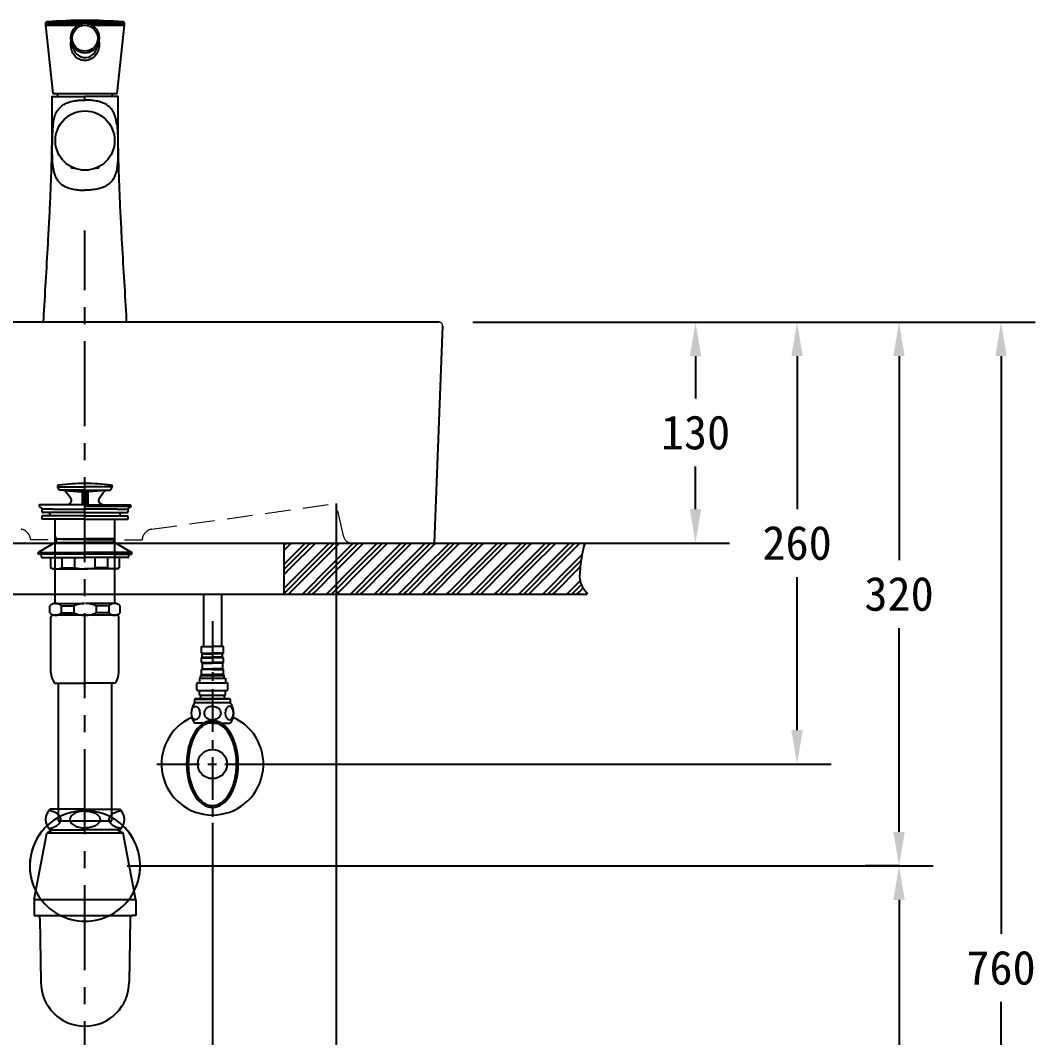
# Model space of a CAD drawing. Extents: x 0 to 3100, y 0 to 2288.
# Drawn here: x 1162 to 1762, y 388 to 987 of the extents above; entities that cross this region are included whole.
import ezdxf

# ---------------------------------------------------------------- set-up
doc = ezdxf.new("R2010")
doc.units = 0
doc.header["$LTSCALE"] = 20
doc.header["$MEASUREMENT"] = 0
doc.linetypes.add('CENTER', pattern=[2, 1.25, -0.25, 0.25, -0.25])
doc.linetypes.add('HIDDEN', pattern=[0.375, 0.25, -0.125])
doc.layers.get('0').update_dxf_attribs({"linetype": 'CONTINUOUS'})
doc.layers.get('DEFPOINTS').update_dxf_attribs({"linetype": 'CONTINUOUS'})
for name, color, linetype in [('1', 1, 'CONTINUOUS'), ('3', 3, 'CONTINUOUS'), ('4', 4, 'CONTINUOUS'), ('5', 5, 'CONTINUOUS'), ('6', 6, 'CONTINUOUS'), ('CENTER', 2, 'CENTER')]:
    doc.layers.add(name, color=color, linetype=linetype)
doc.dimstyles.get("Standard").update_dxf_attribs({"dimtxt": 2.5, "dimasz": 2, "dimexe": 2, "dimexo": 1, "dimgap": 1.5, "dimtad": 1, "dimdec": 0, "dimlfac": 10, "dimrnd": 0.5, "dimzin": 0, "dimdsep": 46, "dimtxsty": 'Standard', "dimcen": 0, "dimclrt": 2, "dimadec": 0, "dimazin": 0, "dimtfac": 1, "dimtdec": 0, "dimtmove": 0, "dimatfit": 3, "dimfxl": 0, "dimtolj": 1, "dimtzin": 0, "dimarcsym": 0})
doc.dimstyles.new('Standard$0', dxfattribs={"dimtxt": 0.18, "dimasz": 0.18, "dimexe": 0.18, "dimexo": 0.0625, "dimgap": 0.09, "dimtad": 0, "dimtih": 1, "dimtoh": 1, "dimdec": 4, "dimzin": 0, "dimdsep": 46, "dimtxsty": 'Standard', "dimcen": 0.09, "dimadec": 0, "dimazin": 0, "dimtfac": 1, "dimtdec": 4, "dimtofl": 0, "dimtmove": 0, "dimatfit": 3, "dimfxl": 0, "dimtolj": 1, "dimtzin": 0, "dimarcsym": 0})

# ---------------------------------------------------------------- blocks, each defined once
blk = doc.blocks.new('*D18')
at = {"layer": '3', "color": 3, "lineweight": -2}
for p, q in [((1699.03, 809.14), (1759.03, 809.14)), ((1739.03, 789.14), (1739.03, 449.14)), ((1739.03, 69.14), (1739.03, 409.14)), ((1699.03, 49.14), (1759.03, 49.14))]:
    blk.add_line(p, q, dxfattribs=at)
at = {"layer": '3', "color": 3}
for points in [[(1735.69, 789.14), (1742.36, 789.14), (1739.03, 809.14)], [(1735.69, 69.14), (1742.36, 69.14), (1739.03, 49.14)]]:
    blk.add_solid(points, dxfattribs=at)
at = {"layer": 'DEFPOINTS', "color": 0}
for p in [(1699.03, 809.14), (1699.03, 49.14), (1739.03, 49.14)]:
    blk.add_point(p, dxfattribs=at)
at = {"layer": '3', "color": 2, "insert": (1739.03, 429.14), "char_height": 20, "attachment_point": 5}
blk.add_mtext('\\A1;760', dxfattribs=at)
blk = doc.blocks.new('*D19')
at = {"layer": '3', "color": 3, "lineweight": -2}
for p, q in [((1224.77, 489.12), (1699.03, 489.12)), ((1679.03, 469.12), (1679.03, 289.13)), ((1679.03, 69.14), (1679.03, 249.13)), ((1500, 49.14), (1699.03, 49.14))]:
    blk.add_line(p, q, dxfattribs=at)
at = {"layer": '3', "color": 3}
for points in [[(1675.69, 469.12), (1682.36, 469.12), (1679.03, 489.12)], [(1675.69, 69.14), (1682.36, 69.14), (1679.03, 49.14)]]:
    blk.add_solid(points, dxfattribs=at)
at = {"layer": 'DEFPOINTS', "color": 0}
for p in [(1224.77, 489.12), (1500, 49.14), (1679.03, 49.14)]:
    blk.add_point(p, dxfattribs=at)
at = {"layer": '3', "color": 2, "insert": (1679.03, 269.13), "char_height": 20, "attachment_point": 5}
blk.add_mtext('\\A1;440', dxfattribs=at)
blk = doc.blocks.new('*D21')
at = {"layer": '3', "color": 3, "lineweight": -2}
for p, q in [((1579.26, 809.14), (1639.03, 809.14)), ((1619.03, 789.14), (1619.03, 699.13)), ((1619.03, 569.12), (1619.03, 659.13)), ((1307.63, 549.12), (1639.03, 549.12))]:
    blk.add_line(p, q, dxfattribs=at)
at = {"layer": '3', "color": 3}
for points in [[(1615.69, 789.14), (1622.36, 789.14), (1619.03, 809.14)], [(1615.69, 569.12), (1622.36, 569.12), (1619.03, 549.12)]]:
    blk.add_solid(points, dxfattribs=at)
at = {"layer": 'DEFPOINTS', "color": 0}
for p in [(1579.26, 809.14), (1619.03, 809.14), (1307.63, 549.12)]:
    blk.add_point(p, dxfattribs=at)
at = {"layer": '3', "color": 2, "insert": (1619.03, 679.13), "char_height": 20, "attachment_point": 5}
blk.add_mtext('\\A1;260', dxfattribs=at)
blk = doc.blocks.new('*D22')
at = {"layer": '3', "color": 3, "lineweight": -2}
for p, q in [((1428.19, 809.12), (1579.26, 809.12)), ((1559.26, 789.12), (1559.26, 764.12)), ((1559.26, 699.11), (1559.26, 724.12)), ((1494.1, 679.11), (1579.26, 679.11))]:
    blk.add_line(p, q, dxfattribs=at)
at = {"layer": '3', "color": 3}
for points in [[(1555.93, 789.12), (1562.59, 789.12), (1559.26, 809.12)], [(1555.93, 699.11), (1562.59, 699.11), (1559.26, 679.11)]]:
    blk.add_solid(points, dxfattribs=at)
at = {"layer": 'DEFPOINTS', "color": 0}
for p in [(1428.19, 809.12), (1494.1, 679.11), (1559.26, 679.11)]:
    blk.add_point(p, dxfattribs=at)
at = {"layer": '3', "color": 2, "insert": (1559.26, 744.12), "char_height": 20, "attachment_point": 5}
blk.add_mtext('\\A1;130', dxfattribs=at)
blk = doc.blocks.new('*D23')
at = {"color": 3, "lineweight": -2}
for p, q in [((1125, 514.46), (1125, 291.54)), ((1275, 514.46), (1275, 291.54)), ((1145, 311.54), (1255, 311.54))]:
    blk.add_line(p, q, dxfattribs=at)
at = {"color": 3}
for points in [[(1145, 314.87), (1145, 308.2), (1125, 311.54)], [(1255, 314.87), (1255, 308.2), (1275, 311.54)]]:
    blk.add_solid(points, dxfattribs=at)
at = {"layer": 'DEFPOINTS', "color": 0}
for p in [(1125, 514.46), (1275, 514.46), (1275, 311.54)]:
    blk.add_point(p, dxfattribs=at)
at = {"color": 2, "insert": (1200, 331.54), "char_height": 20, "attachment_point": 5}
blk.add_mtext('\\A1;150', dxfattribs=at)
blk = doc.blocks.new('*D45')
at = {"layer": '3', "color": 3, "lineweight": -2}
for p, q in [((1639.03, 809.14), (1699.03, 809.14)), ((1679.03, 789.14), (1679.03, 669.13)), ((1679.03, 509.12), (1679.03, 629.13)), ((1679.03, 489.12), (1659.03, 489.12))]:
    blk.add_line(p, q, dxfattribs=at)
at = {"layer": '3', "color": 3}
for points in [[(1675.69, 789.14), (1682.36, 789.14), (1679.03, 809.14)], [(1675.69, 509.12), (1682.36, 509.12), (1679.03, 489.12)]]:
    blk.add_solid(points, dxfattribs=at)
at = {"layer": 'DEFPOINTS', "color": 0}
for p in [(1639.03, 809.14), (1679.03, 809.14), (1679.03, 489.12)]:
    blk.add_point(p, dxfattribs=at)
at = {"layer": '3', "color": 2, "insert": (1679.03, 649.13), "char_height": 20, "attachment_point": 5}
blk.add_mtext('\\A1;320', dxfattribs=at)
blk = doc.blocks.new('*D55')
at = {"layer": '3', "color": 3, "lineweight": -2}
for p, q in [((1052.74, 702.4), (1052.74, 223.55)), ((1347.88, 702.4), (1347.88, 223.55)), ((1077.74, 243.55), (1322.88, 243.55))]:
    blk.add_line(p, q, dxfattribs=at)
at = {"layer": '3', "color": 3}
for points in [[(1077.74, 247.72), (1077.74, 239.38), (1052.74, 243.55)], [(1322.88, 247.72), (1322.88, 239.38), (1347.88, 243.55)]]:
    blk.add_solid(points, dxfattribs=at)
at = {"layer": 'DEFPOINTS', "color": 0}
for p in [(1052.74, 702.4), (1347.88, 702.4), (1347.88, 243.55)]:
    blk.add_point(p, dxfattribs=at)
at = {"layer": '3', "color": 2, "insert": (1200.31, 263.55), "char_height": 20, "attachment_point": 5}
blk.add_mtext('\\A1;295', dxfattribs=at)
blk = doc.blocks.new('4036')
at = {"color": 4, "linetype": 'HIDDEN'}
blk.add_line((4539.21, 661.25, -0.76), (4535.81, 659.25, -0.76), dxfattribs=at)
at = {"color": 4, "linetype": 'ByBlock'}
for p, q in [((4577.41, 661.25, -0.76), (4580.81, 659.25, -0.76)), ((4528.4, 620.25, -0.76), (4535.81, 659.25, -0.76)), ((4580.81, 659.25, -0.76), (4535.81, 659.25, -0.76)), ((4588.31, 619.75, -0.76), (4580.81, 659.25, -0.76)), ((4528.31, 620.25, -0.76), (4528.31, 610.75, -0.76)), ((4528.31, 620.25, -0.76), (4588.21, 620.25, -0.76)), ((4588.31, 619.75, -0.76), (4588.31, 610.75, -0.76)), ((4528.31, 610.75, -0.76), (4530.68, 610.75, -0.76)), ((4530.68, 610.75, -0.76), (4586.31, 610.75, -0.76)), ((4531.81, 608.95, -0.76), (4532.31, 571.65, -0.76)), ((4584.81, 608.81, -0.76), (4584.31, 571.65, -0.76)), ((4588.31, 610.75, -0.76), (4586.31, 610.75, -0.76))]:
    blk.add_line(p, q, dxfattribs=at)
for centre, radius, start, end in [((4529.81, 608.95, -0.76), 2, 0, 64.15807), ((4586.81, 608.81, -0.76), 2, 104.47751, 180), ((4558.31, 571.65, -0.76), 26, 180, 0)]:
    blk.add_arc(centre, radius, start, end, dxfattribs=at)
at = {"layer": '4'}
for p, q in [((4542.06, 673.25, -0.76), (4537.77, 673.25, -0.76)), ((4558.31, 673.25, -0.76), (4542.06, 673.25, -0.76)), ((4558.31, 673.25, -0.76), (4574.56, 673.25, -0.76)), ((4574.56, 673.25, -0.76), (4578.85, 673.25, -0.76)), ((4538.16, 661.25, -0.76), (4537.77, 661.25, -0.76)), ((4538.16, 661.25, -0.76), (4558.31, 661.25, -0.76)), ((4578.46, 661.25, -0.76), (4558.31, 661.25, -0.76)), ((4578.46, 661.25, -0.76), (4578.85, 661.25, -0.76))]:
    blk.add_line(p, q, dxfattribs=at)
at = {"layer": '4', "elevation": -0.76}
for points in [[(4544.11, 667.25, 0.155217), (4543.52, 669.1, 0.106747), (4541.46, 670.99, 0.073043), (4538.69, 672.11, 0.028511), (4536.96, 672.43, 0.059523)], [(4558.31, 672.25, 0.057537), (4554.75, 671.84, 0.071219), (4552.05, 670.78, 0.106373), (4550.03, 668.99, 0.159483)], [(4558.31, 672.25, -0.057537), (4561.86, 671.84, -0.071219), (4564.56, 670.78, -0.106373), (4566.59, 668.99, -0.159483)], [(4572.5, 667.25, -0.155217), (4573.09, 669.1, -0.106747), (4575.15, 670.99, -0.073043), (4577.92, 672.11, -0.028511), (4579.65, 672.43, -0.059523)], [(4536.96, 662.07, 0.028511), (4538.69, 662.38, 0.073043), (4541.46, 663.5, 0.106747), (4543.52, 665.39, 0.155217), (4544.11, 667.25, 0.155217)], [(4550.03, 668.99, 0.32729), (4550.03, 665.51, 0.106373), (4552.05, 663.71, 0.071219), (4554.75, 662.66, 0.057537), (4558.31, 662.25, 0.057537)], [(4566.59, 668.99, -0.32729), (4566.59, 665.51, -0.106373), (4564.56, 663.71, -0.071219), (4561.86, 662.66, -0.057537), (4558.31, 662.25, -0.057537)], [(4579.65, 662.07, -0.028511), (4577.92, 662.38, -0.073043), (4575.15, 663.5, -0.106747), (4573.09, 665.39, -0.155217), (4572.5, 667.25, -0.155217)]]:
    blk.add_lwpolyline(points, format="xyb", dxfattribs=at)
at = {"layer": '4'}
for centre, start, end in [((4543.06, 667.25, -0.76), 131.40962, 228.59038), ((4573.56, 667.25, -0.76), 311.40962, 48.59038)]:
    blk.add_arc(centre, 8, start, end, dxfattribs=at)
at = {"layer": '4', "linetype": 'ByBlock'}
for start, end in [(50.55292, 129.44708), (129.44708, 240.76049), (131.52642, 206.97164), (299.23951, 50.55292), (333.02836, 48.47358), (240.76049, 299.23951)]:
    blk.add_arc((4558.31, 639.94, -0.76), 32.5, start, end, dxfattribs=at)

msp = doc.modelspace()

# ---------------------------------------------------------------- linework, layer by layer
at = {"ltscale": 0.5}
msp.add_line((1181.03758, 943.72133), (1218.96243, 943.72133), dxfattribs=at)
for p, q in [((1408.43182, 809.11863), (992.58863, 809.11863)), ((1410.43035, 807.04176), (1405.51023, 679.11863)), ((1233.7083, 681.31886), (1233.7083, 681.11863))]:
    msp.add_line(p, q)
at = {"color": 7, "linetype": 'HIDDEN', "lineweight": 0, "ltscale": 3}
for p, q in [((1239.13067, 687.26473), (1347.87594, 702.40219)), ((1352.07267, 683.42276), (1347.87594, 702.40219)), ((1166.51039, 684.80197), (1165.56538, 685.77523)), ((1235.1211, 684.80197), (1236.06612, 685.77523)), ((1200.81575, 681.11863), (1167.9232, 681.11863)), ((1200.81575, 681.11863), (1233.7083, 681.11863))]:
    msp.add_line(p, q, dxfattribs=at)
at = {"color": 7, "linetype": 'HIDDEN', "lineweight": 0}
msp.add_arc((1408.43182, 807.11863), 2, 357.79740184, 90, dxfattribs=at)
at = {"color": 7, "linetype": 'HIDDEN', "lineweight": 0, "ltscale": 3}
for centre, start, end in [((1161.97818, 682.29212), 44.15656234, 84), ((1162.9232, 681.31886), 0, 44.15656234), ((1238.7083, 681.31886), 135.84343766, 180), ((1239.65331, 682.29212), 96, 135.84343766), ((1357.02401, 684.11863), 188, 270)]:
    msp.add_arc(centre, 5, start, end, dxfattribs=at)
at = {"layer": '1', "color": 7, "linetype": 'Continuous'}
for p, q in [((1176.73135, 984.70456), (1176.81092, 983.93529)), ((1176.73135, 984.70456), (1198.5914, 984.70456)), ((1176.81092, 983.93529), (1181.03758, 943.72133)), ((1176.81092, 983.93529), (1196.01537, 983.93529)), ((1177.6476, 985.8035), (1222.35242, 985.8035)), ((1201.83703, 984.70456), (1223.26866, 984.70456)), ((1203.92632, 983.93529), (1223.18909, 983.93529)), ((1218.96243, 943.72133), (1223.18909, 983.93529)), ((1223.18909, 983.93529), (1223.26866, 984.70456)), ((1191.96634, 973.37258), (1193.34913, 969.51847)), ((1206.65149, 969.52015), (1208.03366, 973.37253)), ((1218.96239, 943.72133), (1218.96243, 943.72133)), ((1191.83232, 900.58867), (1191.83232, 900.47832)), ((1191.83232, 900.11854), (1191.83232, 900.47832)), ((1191.83232, 900.47832), (1192.05349, 900.47345)), ((1192.71797, 900.13804), (1191.83232, 900.11854)), ((1192.71797, 900.13804), (1192.71797, 900.1509)), ((1193.18082, 899.72178), (1193.63636, 899.76031)), ((1206.36365, 899.76031), (1206.81919, 899.72178)), ((1207.28204, 900.13804), (1207.28204, 900.1509)), ((1208.1677, 900.11854), (1207.28204, 900.13804)), ((1207.94652, 900.47345), (1208.1677, 900.47832)), ((1208.1677, 900.47832), (1208.1677, 900.58867)), ((1208.1677, 900.47832), (1208.1677, 900.11854))]:
    msp.add_line(p, q, dxfattribs=at)
for centre, radius, start, end in [((1177.72613, 984.80659), 1, 94.50437273, 185.85595758), ((1200.98508, 689.56496), 297.15638, 90.18993465, 94.50448168), ((1199.01493, 689.56496), 297.15638, 85.49551832, 89.81006535), ((1222.27388, 984.80659), 1, 354.14404242, 85.49562727), ((1183.80273, 942.02233), 0.1, 174.8853211, 270), ((1209.50001, 939.72233), 25.9, 171.11778621, 174.8853211), ((1190.50001, 939.72233), 25.9, 5.1146789, 8.88221379), ((1216.19728, 942.02233), 0.1, 270, 5.1146789)]:
    msp.add_arc(centre, radius, start, end, dxfattribs=at)
for centre, major_axis, ratio in [((1200.00001, 976.20538), (0, 7.62143), 0.989833), ((1200.00001, 915.99843), (0, 17.44057), 0.99999)]:
    msp.add_ellipse(centre, major_axis=major_axis, ratio=ratio, dxfattribs=at)
for major_axis, start_param, end_param in [((8.3, 0), 2.904436804, 2.962799599), ((8.3, 0), 3.320385708, 3.748197762), ((7.4, 0), 3.320385708, 3.535441447), ((8.3, 0), 5.676580199, 6.104392252), ((7.4, 0), 5.889336514, 6.104392252), ((8.3, 0), 0.178793055, 0.237155849)]:
    msp.add_ellipse((1200.00001, 900.29843), major_axis=major_axis, ratio=0.121869, start_param=start_param, end_param=end_param, dxfattribs=at)
for points, knots in [([(1200.00001, 984.92406), (1202.27172, 984.92406), (1204.49428, 983.97244), (1207.63465, 980.78007), (1208.54551, 978.55929), (1208.54175, 974.03738), (1207.62888, 971.81988), (1204.47992, 968.62951), (1202.23939, 967.68687), (1197.75841, 967.68745), (1195.52798, 968.61832), (1192.35127, 971.84321), (1191.45552, 974.072), (1191.45725, 978.54584), (1192.36996, 980.78621), (1195.50665, 983.97191), (1197.7283, 984.92406), (1200.00001, 984.92406)], [0, 0, 0, 0, 0.125, 0.125, 0.25, 0.25, 0.375, 0.375, 0.5, 0.5, 0.625, 0.625, 0.75, 0.75, 0.875, 0.875, 1, 1, 1, 1]), ([(1193.38285, 966.65095), (1192.04951, 968.56435), (1191.49952, 970.97017), (1191.75702, 973.45383), (1191.78339, 973.65142), (1191.81546, 973.84778)], [0, 0, 0, 0, 0.920069006, 0.920069006, 1, 1, 1, 1]), ([(1208.18436, 973.83303), (1208.3093, 973.06534), (1208.34789, 972.28071), (1208.13644, 969.20436), (1207.15562, 966.9196), (1203.79938, 963.72008), (1201.41555, 962.8698), (1196.82722, 963.39808), (1194.71618, 964.73755), (1193.38285, 966.65095)], [0, 0, 0, 0, 0.101729154, 0.101729154, 0.401152769, 0.401152769, 0.700576385, 0.700576385, 1, 1, 1, 1]), ([(1194.36261, 967.64712), (1195.52089, 966.12127), (1197.29549, 965.13412), (1201.07368, 964.70285), (1203.04164, 965.26868), (1205.4859, 967.27861), (1206.21942, 968.35497), (1206.64619, 969.53371)], [0, 0, 0, 0, 0.376010534, 0.376010534, 0.752021069, 0.752021069, 1, 1, 1, 1]), ([(1180.50001, 941.92129), (1180.50001, 941.92129), (1180.50001, 941.92129), (1180.49829, 941.92129), (1181.00242, 941.92129), (1182.95334, 941.92129), (1184.38281, 941.92129), (1189.83835, 941.92129), (1194.84742, 941.92129), (1200.00001, 941.92129)], [0, 0, 0, 0, 0.000032378, 0.000032378, 0.250024284, 0.250024284, 0.500016189, 0.500016189, 1, 1, 1, 1]), ([(1180.50001, 941.92129), (1180.50001, 940.80139), (1180.50001, 938.22637), (1180.50001, 932.82886), (1180.50001, 928.63948), (1180.50001, 925.81701)], [0, 0, 0, 0, 0.223827555, 0.477076677, 1, 1, 1, 1]), ([(1219.5, 941.92129), (1219.5, 941.92129), (1219.5, 941.92129), (1219.50172, 941.92129), (1218.9976, 941.92129), (1217.04667, 941.92129), (1215.61721, 941.92129), (1210.16166, 941.92129), (1205.15259, 941.92129), (1200.00001, 941.92129)], [0, 0, 0, 0, 0.000032378, 0.000032378, 0.250024284, 0.250024284, 0.500016189, 0.500016189, 1, 1, 1, 1]), ([(1219.50001, 925.81701), (1219.50001, 928.63948), (1219.50001, 932.3859), (1219.50001, 936.9991), (1219.50001, 939.57412), (1219.50001, 941.2252), (1219.5, 941.92129)], [0, 0, 0, 0, 0.522923319, 0.694104228, 0.854690333, 1, 1, 1, 1]), ([(1181.27978, 925.92126), (1181.37997, 926.56145), (1181.58002, 927.8397), (1182.15639, 930.21895), (1183.17213, 932.85753), (1185.02141, 935.44055), (1187.44131, 937.31003), (1190.34954, 938.59083), (1193.13415, 939.28403), (1195.66412, 939.64831), (1197.80828, 939.83124), (1199.26786, 939.85371), (1200.00001, 939.86498)], [0, 0, 0, 0, 0.071665129, 0.143093384, 0.28334065, 0.415425905, 0.548023904, 0.66537255, 0.78472804, 0.855719365, 0.927626457, 1, 1, 1, 1]), ([(1218.72019, 925.92126), (1218.66569, 926.30678), (1218.46492, 927.58552), (1218.00701, 929.65452), (1217.18431, 931.96878), (1216.06497, 933.98488), (1214.63707, 935.66814), (1213.06831, 936.89846), (1211.47836, 937.78343), (1209.94912, 938.41854), (1208.34942, 938.91273), (1206.70547, 939.28573), (1205.03933, 939.55537), (1203.92131, 939.67674), (1202.80148, 939.77251), (1202.24067, 939.8076), (1201.11946, 939.85383), (1200.55907, 939.86498), (1200.00001, 939.86498)], [0, 0, 0, 0, 0.037094661, 0.12463151, 0.212168359, 0.299705208, 0.387242057, 0.474778906, 0.540431543, 0.606084179, 0.671736816, 0.737389453, 0.80304209, 0.868694726, 0.868694726, 0.934347363, 0.934347363, 1, 1, 1, 1]), ([(1180.50001, 925.92129), (1180.49598, 921.37829), (1180.4211, 912.30063), (1180.09109, 898.70186), (1179.59514, 885.1428), (1178.96766, 871.62525), (1178.08663, 855.15125), (1176.94091, 835.73821), (1175.9757, 819.41345), (1175.50602, 810.53088), (1175.43266, 809.11863)], [0, 0, 0, 0, 0.0999952107, 0.1999920215, 0.2999900858, 0.3999906777, 0.4999920452, 0.6666615318, 0.8333323778, 0.8648318646, 0.8648318646, 0.8648318646, 0.8648318646]), ([(1181.2798, 925.92129), (1181.12072, 925.92129), (1180.68154, 925.92129), (1180.49996, 925.92129), (1180.50001, 925.92129), (1180.50001, 925.92129)], [0, 0, 0, 0, 0.307982558, 0.999856747, 1, 1, 1, 1]), ([(1181.27982, 925.92126), (1181.20571, 925.39703), (1181.02959, 923.93817), (1180.83647, 921.46394), (1180.7123, 918.73781), (1180.63923, 916.21935), (1180.58179, 913.17471), (1180.5609, 909.87068), (1180.61759, 906.37092), (1180.75543, 903.4485), (1181.02941, 900.64686), (1181.49629, 898.01635), (1182.21279, 895.61065), (1183.22524, 893.48067), (1184.55696, 891.66647), (1186.05674, 890.30952), (1187.60669, 889.31261), (1189.11439, 888.58543), (1190.70199, 888.01102), (1192.32704, 887.57255), (1193.95023, 887.25048), (1195.52268, 887.02823), (1196.75552, 886.91102), (1197.68236, 886.84895), (1198.41742, 886.81273), (1199.18619, 886.78927), (1199.72875, 886.78416), (1200.00001, 886.78416)], [0, 0, 0, 0, 0.028005166, 0.076605041, 0.125204915, 0.161654821, 0.198104727, 0.271004539, 0.319604413, 0.368204288, 0.416804162, 0.465404037, 0.514003911, 0.562603785, 0.61120366, 0.659803534, 0.69625344, 0.732703346, 0.769153252, 0.805603158, 0.842053064, 0.878502969, 0.914952875, 0.933177828, 0.951402781, 0.975702718, 1, 1, 1, 1]), ([(1218.72023, 925.92129), (1218.80816, 925.22186), (1218.98416, 923.82182), (1219.14639, 921.61908), (1219.28124, 918.98762), (1219.37319, 915.90195), (1219.44291, 911.23334), (1219.42558, 906.56445), (1219.14828, 902.14259), (1218.72238, 898.98346), (1217.97342, 896.05494), (1216.40886, 892.57715), (1213.09295, 889.23319), (1208.04975, 887.51332), (1204.10031, 886.96701), (1201.7719, 886.80637), (1200.59252, 886.7916), (1200.00001, 886.78418)], [0, 0, 0, 0, 0.041430655, 0.082932323, 0.124791081, 0.187239211, 0.24995308, 0.374794549, 0.437012221, 0.499197134, 0.562064631, 0.624597787, 0.749141423, 0.874147793, 0.936815444, 0.968256034, 1, 1, 1, 1]), ([(1218.72023, 925.92158), (1218.94241, 925.9215), (1219.38572, 925.92134), (1219.53048, 925.9213), (1219.48367, 925.92126), (1219.45573, 925.92125)], [0, 0, 0, 0, 0.407870621, 0.813804032, 1, 1, 1, 1]), ([(1224.56735, 809.11863), (1224.49399, 810.53088), (1224.02432, 819.41345), (1223.05911, 835.73821), (1221.91339, 855.15125), (1221.03235, 871.62525), (1220.40488, 885.1428), (1219.90893, 898.70186), (1219.57891, 912.30063), (1219.50404, 921.37829), (1219.50001, 925.92129)], [0.1351681354, 0.1351681354, 0.1351681354, 0.1351681354, 0.1666676222, 0.3333384682, 0.5000079548, 0.6000093223, 0.7000099142, 0.8000079785, 0.9000047893, 1, 1, 1, 1])]:
    msp.add_open_spline(points, degree=3, knots=knots, dxfattribs=at)
for points in [[(1193.35456, 969.53213), (1193.59202, 968.8587), (1193.92869, 968.21875), (1194.36261, 967.64712)], [(1200.00001, 939.86498), (1200.00001, 940.55041), (1200.00001, 941.23585), (1200.00001, 941.92129)]]:
    msp.add_open_spline(points, degree=3, dxfattribs=at)
at = {"layer": '1', "color": 5}
msp.add_open_spline([(1494.09621, 679.11437), (1492.53922, 674.3043), (1491.54968, 666.55056), (1490.45093, 655.12506), (1494.22926, 651.45404), (1495.56154, 649.11437)], degree=3, knots=[0.795697532, 0.795697532, 0.795697532, 0.795697532, 2.200271837, 3.161729505, 4.111089199, 4.111089199, 4.111089199, 4.111089199], dxfattribs=at)
at = {"layer": '3'}
for p, q in [((1185, 710.21863), (1183.76868, 712.35134)), ((1183.88522, 712.14949), (1200, 712.14949)), ((1200, 710.21863), (1185, 710.21863)), ((1187.51527, 710.03434), (1198.25, 709.33297)), ((1191.72534, 705.33934), (1189.00713, 709.19231)), ((1200, 710.21863), (1198.25, 709.33297)), ((1198.25, 709.33297), (1198.25, 701.61863)), ((1199.48232, 709.95664), (1199.05, 703.54876)), ((1216.11478, 712.14949), (1200, 712.14949)), ((1200, 710.21863), (1215, 710.21863)), ((1200, 710.21863), (1201.75, 709.33297)), ((1200.51768, 709.95664), (1200.95, 703.54876)), ((1212.48473, 710.03434), (1201.75, 709.33297)), ((1201.75, 709.33297), (1201.75, 701.61863)), ((1208.27466, 705.33934), (1210.99287, 709.19231)), ((1215, 710.21863), (1216.23132, 712.35134)), ((1189.64358, 701.61863), (1191.0911, 702.45436)), ((1199.2531, 701.61863), (1199.05, 703.57295)), ((1199.05, 703.57295), (1200, 703.57295)), ((1200.95, 703.57295), (1200, 703.57295)), ((1200.7469, 701.61863), (1200.95, 703.57295)), ((1210.35642, 701.61863), (1208.9089, 702.45436)), ((1173, 701.21863), (1173, 700.61863)), ((1173, 700.61863), (1175.14222, 699.11863)), ((1182.7, 701.61863), (1173.4, 701.61863)), ((1174.69817, 698.91863), (1174.69817, 697.61863)), ((1181, 699.11863), (1174.89817, 699.11863)), ((1200, 697.11863), (1175.19817, 697.11863)), ((1181, 699.11863), (1200, 699.11863)), ((1200, 701.61863), (1182.7, 701.61863)), ((1200, 701.61863), (1217.3, 701.61863)), ((1227, 700.61863), (1200, 700.61863)), ((1219, 699.11863), (1200, 699.11863)), ((1200, 697.11863), (1224.80183, 697.11863)), ((1217.3, 701.61863), (1226.6, 701.61863)), ((1219, 699.11863), (1225.10183, 699.11863)), ((1227, 700.61863), (1224.85778, 699.11863)), ((1225.30183, 698.91863), (1225.30183, 697.61863)), ((1227, 701.21863), (1227, 700.61863)), ((1174.69817, 694.61863), (1174.69817, 693.31863)), ((1200, 693.11863), (1174.89817, 693.11863)), ((1200, 695.11863), (1175.19817, 695.11863)), ((1182.5, 662.52422), (1182.5, 693.11863)), ((1200, 695.11863), (1224.80183, 695.11863)), ((1200, 693.11863), (1225.10183, 693.11863)), ((1217.5, 662.52422), (1217.5, 693.11863)), ((1225.30183, 694.61863), (1225.30183, 693.31863)), ((1182.5, 679.52422), (1172.5, 673.52422)), ((1173, 679.11437), (1200, 679.11437)), ((1183.2, 681.61863), (1182.5, 682.83107)), ((1182.5, 681.61863), (1200, 681.61863)), ((1182.5, 679.52422), (1200, 679.52422)), ((1183.2, 679.52422), (1183.2, 681.61863)), ((1217.5, 681.61863), (1200, 681.61863)), ((1217.5, 679.52422), (1200, 679.52422)), ((1216.8, 681.61863), (1217.5, 682.83107)), ((1216.8, 679.52422), (1216.8, 681.61863)), ((1217.5, 679.52422), (1227.5, 673.52422)), ((1172.5, 673.52422), (1200, 673.52422)), ((1172.5, 672.52422), (1172.5, 673.52422)), ((1182.5, 672.52422), (1172.5, 672.52422)), ((1174.30787, 672.52422), (1174.30787, 671.22422)), ((1217.5, 672.52422), (1182.5, 672.52422)), ((1227.5, 673.52422), (1200, 673.52422)), ((1217.5, 672.52422), (1227.5, 672.52422)), ((1225.69213, 672.52422), (1225.69213, 671.22422)), ((1227.5, 672.52422), (1227.5, 673.52422)), ((1174.80787, 670.72422), (1179.80787, 670.72422)), ((1179.80787, 670.72422), (1200, 670.72422)), ((1179.80787, 670.72422), (1179.80787, 664.60157)), ((1186.58265, 664.60157), (1186.58265, 670.72422)), ((1193.98332, 664.60157), (1193.98332, 670.72422)), ((1220.19213, 670.72422), (1200, 670.72422)), ((1206.01668, 664.60157), (1206.01668, 670.72422)), ((1213.41735, 664.60157), (1213.41735, 670.72422)), ((1220.19213, 670.72422), (1220.19213, 664.60157)), ((1225.19213, 670.72422), (1220.19213, 670.72422)), ((1180.80787, 664.02422), (1179.80787, 664.60157)), ((1180.80787, 664.02422), (1182.20787, 664.02422)), ((1182.20787, 664.02422), (1200, 664.02422)), ((1182.5, 643.61298), (1182.5, 664.04534)), ((1186.58265, 664.60157), (1193.98332, 664.60157)), ((1217.79213, 664.02422), (1200, 664.02422)), ((1213.41735, 664.60157), (1206.01668, 664.60157)), ((1217.5, 643.61298), (1217.5, 664.04534)), ((1219.19213, 664.02422), (1217.79213, 664.02422)), ((1219.19213, 664.02422), (1220.19213, 664.60157)), ((1179.2563, 638.06201), (1179.2563, 642.17525)), ((1182.6437, 643.61863), (1199.7563, 643.61863)), ((1186.03109, 642.17525), (1186.03109, 638.06201)), ((1186.03109, 642.17525), (1193.43175, 642.17525)), ((1193.43175, 642.17525), (1193.43175, 638.06201)), ((1217.3563, 643.61863), (1200.2437, 643.61863)), ((1206.56825, 642.17525), (1206.56825, 638.06201)), ((1213.96891, 642.17525), (1206.56825, 642.17525)), ((1213.96891, 642.17525), (1213.96891, 638.06201)), ((1220.7437, 638.06201), (1220.7437, 642.17525)), ((1200, 636.61863), (1181, 636.61863)), ((1186.03109, 638.06201), (1193.43175, 638.06201)), ((1217.3563, 636.61863), (1200, 636.61863)), ((1213.96891, 638.06201), (1206.56825, 638.06201)), ((1216.8, 636.61863), (1217.3563, 636.61863)), ((1217.3563, 636.61863), (1217.7563, 636.61863)), ((1219, 636.61863), (1217.5, 636.61863)), ((1180, 603.01628), (1180, 635.61863)), ((1220, 630.25439), (1220, 635.61863)), ((1220, 603.01628), (1220, 635.61863)), ((1182, 596.61863), (1200, 596.61863)), ((1184.125, 596.61863), (1184.125, 515.61863)), ((1218, 596.61863), (1200, 596.61863)), ((1215.875, 515.61863), (1215.875, 596.61863)), ((1184.125, 515.61863), (1215.875, 515.61863)), ((1215.875, 515.61863), (1215.175, 515.61863))]:
    msp.add_line(p, q, dxfattribs=at)
at = {"layer": '3', "color": 7}
msp.add_line((1043.58704, 679.11863), (1357.02401, 679.11437), dxfattribs=at)
at = {"layer": '3', "color": 5}
msp.add_line((1317.26489, 649.11437), (1317.26489, 679.11863), dxfattribs=at)
at = {"layer": '3', "color": 7, "linetype": 'Continuous'}
for p, q in [((1317.26489, 666.72665), (1329.36075, 678.82251)), ((1317.26489, 677.86879), (1318.21861, 678.82251)), ((1317.26489, 674.86879), (1321.21861, 678.82251)), ((1318.21861, 678.82251), (1318.51047, 679.11437)), ((1318.21861, 664.68037), (1332.36075, 678.82251)), ((1321.21861, 678.82251), (1321.51047, 679.11437)), ((1321.21861, 664.68037), (1335.36075, 678.82251)), ((1329.36075, 678.82251), (1329.6526, 679.11437)), ((1329.36075, 664.68037), (1343.50288, 678.82251)), ((1332.36075, 678.82251), (1332.6526, 679.11437)), ((1332.36075, 664.68037), (1346.50288, 678.82251)), ((1335.36075, 678.82251), (1335.6526, 679.11437)), ((1335.36075, 664.68037), (1349.50288, 678.82251)), ((1343.50288, 678.82251), (1343.79474, 679.11437)), ((1343.50288, 664.68037), (1357.64502, 678.82251)), ((1346.50288, 678.82251), (1346.79474, 679.11437)), ((1346.50288, 664.68037), (1360.64502, 678.82251)), ((1349.50288, 678.82251), (1349.79474, 679.11437)), ((1349.50288, 664.68037), (1363.64502, 678.82251)), ((1357.64502, 678.82251), (1357.93696, 679.11445)), ((1357.64502, 664.68037), (1371.78716, 678.82251)), ((1360.64502, 678.82251), (1360.93722, 679.11471)), ((1360.64502, 664.68037), (1374.78716, 678.82251)), ((1363.64502, 678.82251), (1363.93748, 679.11497)), ((1363.64502, 664.68037), (1377.78716, 678.82251)), ((1371.78716, 678.82251), (1372.08034, 679.11569)), ((1371.78716, 664.68037), (1385.92929, 678.82251)), ((1374.78716, 678.82251), (1375.0806, 679.11595)), ((1374.78716, 664.68037), (1388.92929, 678.82251)), ((1377.78716, 678.82251), (1378.08086, 679.11622)), ((1377.78716, 664.68037), (1391.92929, 678.82251)), ((1385.92929, 678.82251), (1386.22371, 679.11693)), ((1385.92929, 664.68037), (1400.07143, 678.82251)), ((1388.92929, 678.82251), (1389.22398, 679.1172)), ((1388.92929, 664.68037), (1403.07143, 678.82251)), ((1391.92929, 678.82251), (1392.22424, 679.11746)), ((1391.92929, 664.68037), (1406.07143, 678.82251)), ((1400.07143, 678.82251), (1400.36709, 679.11818)), ((1400.07143, 664.68037), (1414.21356, 678.82251)), ((1403.07143, 678.82251), (1403.36736, 679.11844)), ((1403.07143, 664.68037), (1417.21356, 678.82251)), ((1406.07143, 678.82251), (1406.36751, 679.11859)), ((1406.07143, 664.68037), (1420.21356, 678.82251)), ((1414.21356, 678.82251), (1414.50925, 679.1182)), ((1414.21356, 664.68037), (1428.3557, 678.82251)), ((1417.21356, 678.82251), (1417.5091, 679.11805)), ((1417.21356, 664.68037), (1431.3557, 678.82251)), ((1420.21356, 678.82251), (1420.50896, 679.11791)), ((1420.21356, 664.68037), (1434.3557, 678.82251)), ((1428.3557, 678.82251), (1428.6507, 679.11752)), ((1428.3557, 664.68037), (1442.49783, 678.82251)), ((1431.3557, 678.82251), (1431.65056, 679.11737)), ((1431.3557, 664.68037), (1445.49783, 678.82251)), ((1434.3557, 678.82251), (1434.65042, 679.11723)), ((1434.3557, 664.68037), (1448.49783, 678.82251)), ((1442.49783, 678.82251), (1442.79216, 679.11684)), ((1442.49783, 664.68037), (1456.63997, 678.82251)), ((1445.49783, 678.82251), (1445.79201, 679.11669)), ((1445.49783, 664.68037), (1459.63997, 678.82251)), ((1448.49783, 678.82251), (1448.79187, 679.11655)), ((1448.49783, 664.68037), (1462.63997, 678.82251)), ((1456.63997, 678.82251), (1456.93361, 679.11615)), ((1456.63997, 664.68037), (1470.7821, 678.82251)), ((1459.63997, 678.82251), (1459.93347, 679.11601)), ((1459.63997, 664.68037), (1473.7821, 678.82251)), ((1462.63997, 678.82251), (1462.93333, 679.11587)), ((1462.63997, 664.68037), (1476.7821, 678.82251)), ((1470.7821, 678.82251), (1471.07507, 679.11547)), ((1470.7821, 664.68037), (1484.92424, 678.82251)), ((1473.7821, 678.82251), (1474.07492, 679.11533)), ((1473.7821, 664.68037), (1487.92424, 678.82251)), ((1476.7821, 678.82251), (1477.07478, 679.11519)), ((1476.7821, 664.68037), (1490.92424, 678.82251)), ((1484.92424, 678.82251), (1485.21652, 679.11479)), ((1487.92424, 678.82251), (1488.21638, 679.11465)), ((1490.92424, 678.82251), (1491.21624, 679.1145)), ((1484.92424, 664.68037), (1492.40123, 672.15736)), ((1487.92424, 664.68037), (1491.8674, 668.62354)), ((1317.26489, 652.58452), (1329.36075, 664.68037)), ((1317.26489, 663.72665), (1318.21861, 664.68037)), ((1317.26489, 660.72665), (1321.21861, 664.68037)), ((1318.21861, 650.53824), (1332.36075, 664.68037)), ((1321.21861, 650.53824), (1335.36075, 664.68037)), ((1329.36075, 650.53824), (1343.50288, 664.68037)), ((1332.36075, 650.53824), (1346.50288, 664.68037)), ((1335.36075, 650.53824), (1349.50288, 664.68037)), ((1343.50288, 650.53824), (1357.64502, 664.68037)), ((1346.50288, 650.53824), (1360.64502, 664.68037)), ((1349.50288, 650.53824), (1363.64502, 664.68037)), ((1357.64502, 650.53824), (1371.78716, 664.68037)), ((1360.64502, 650.53824), (1374.78716, 664.68037)), ((1363.64502, 650.53824), (1377.78716, 664.68037)), ((1371.78716, 650.53824), (1385.92929, 664.68037)), ((1374.78716, 650.53824), (1388.92929, 664.68037)), ((1377.78716, 650.53824), (1391.92929, 664.68037)), ((1385.92929, 650.53824), (1400.07143, 664.68037)), ((1388.92929, 650.53824), (1403.07143, 664.68037)), ((1391.92929, 650.53824), (1406.07143, 664.68037)), ((1400.07143, 650.53824), (1414.21356, 664.68037)), ((1403.07143, 650.53824), (1417.21356, 664.68037)), ((1406.07143, 650.53824), (1420.21356, 664.68037)), ((1414.21356, 650.53824), (1428.3557, 664.68037)), ((1417.21356, 650.53824), (1431.3557, 664.68037)), ((1420.21356, 650.53824), (1434.3557, 664.68037)), ((1428.3557, 650.53824), (1442.49783, 664.68037)), ((1431.3557, 650.53824), (1445.49783, 664.68037)), ((1434.3557, 650.53824), (1448.49783, 664.68037)), ((1442.49783, 650.53824), (1456.63997, 664.68037)), ((1445.49783, 650.53824), (1459.63997, 664.68037)), ((1448.49783, 650.53824), (1462.63997, 664.68037)), ((1456.63997, 650.53824), (1470.7821, 664.68037)), ((1459.63997, 650.53824), (1473.7821, 664.68037)), ((1462.63997, 650.53824), (1476.7821, 664.68037)), ((1470.7821, 650.53824), (1484.92424, 664.68037)), ((1473.7821, 650.53824), (1487.92424, 664.68037)), ((1476.7821, 650.53824), (1490.92424, 664.68037)), ((1490.92424, 664.68037), (1491.46553, 665.22166)), ((1484.92424, 650.53824), (1491.29731, 656.91131)), ((1487.92424, 650.53824), (1492.02468, 654.63868)), ((1317.26489, 649.58452), (1318.21861, 650.53824)), ((1319.79474, 649.11437), (1321.21861, 650.53824)), ((1327.93688, 649.11437), (1329.36075, 650.53824)), ((1330.93688, 649.11437), (1332.36075, 650.53824)), ((1333.93688, 649.11437), (1335.36075, 650.53824)), ((1342.07901, 649.11437), (1343.50288, 650.53824)), ((1345.07901, 649.11437), (1346.50288, 650.53824)), ((1348.07901, 649.11437), (1349.50288, 650.53824)), ((1356.22115, 649.11437), (1357.64502, 650.53824)), ((1359.22115, 649.11437), (1360.64502, 650.53824)), ((1362.22115, 649.11437), (1363.64502, 650.53824)), ((1370.36328, 649.11437), (1371.78716, 650.53824)), ((1373.36328, 649.11437), (1374.78716, 650.53824)), ((1376.36328, 649.11437), (1377.78716, 650.53824)), ((1384.50542, 649.11437), (1385.92929, 650.53824)), ((1387.50542, 649.11437), (1388.92929, 650.53824)), ((1390.50542, 649.11437), (1391.92929, 650.53824)), ((1398.64755, 649.11437), (1400.07143, 650.53824)), ((1401.64755, 649.11437), (1403.07143, 650.53824)), ((1404.64755, 649.11437), (1406.07143, 650.53824)), ((1412.78969, 649.11437), (1414.21356, 650.53824)), ((1415.78969, 649.11437), (1417.21356, 650.53824)), ((1418.78969, 649.11437), (1420.21356, 650.53824)), ((1426.93183, 649.11437), (1428.3557, 650.53824)), ((1429.93183, 649.11437), (1431.3557, 650.53824)), ((1432.93183, 649.11437), (1434.3557, 650.53824)), ((1441.07396, 649.11437), (1442.49783, 650.53824)), ((1444.07396, 649.11437), (1445.49783, 650.53824)), ((1447.07396, 649.11437), (1448.49783, 650.53824)), ((1455.2161, 649.11437), (1456.63997, 650.53824)), ((1458.2161, 649.11437), (1459.63997, 650.53824)), ((1461.2161, 649.11437), (1462.63997, 650.53824)), ((1469.35823, 649.11437), (1470.7821, 650.53824)), ((1472.35823, 649.11437), (1473.7821, 650.53824)), ((1475.35823, 649.11437), (1476.7821, 650.53824)), ((1483.50037, 649.11437), (1484.92424, 650.53824)), ((1486.50037, 649.11437), (1487.92424, 650.53824)), ((1489.50037, 649.11437), (1490.92424, 650.53824)), ((1490.92424, 650.53824), (1493.12362, 652.73762))]:
    msp.add_line(p, q, dxfattribs=at)
at = {"layer": '3'}
for centre, radius, start, end in [((1200, 594.21863), 120, 90, 97.32041367), ((1200, 594.21863), 120, 82.67958633, 90), ((1184.85, 712.14949), 1.1, 97.32041367, 169.42619898), ((1187.37289, 708.03938), 2, 35.20232507, 86.26180949), ((1212.62711, 708.03938), 2, 93.73819051, 144.79767493), ((1215.15, 712.14949), 1.1, 10.57380102, 82.67958633), ((1190.0911, 704.18641), 2, 300, 35.20232507), ((1209.9089, 704.18641), 2, 144.79767493, 240), ((1173.4, 701.21863), 0.4, 90, 180), ((1174.89817, 698.91863), 0.2, 90, 180), ((1175.19817, 697.61863), 0.5, 180, 270), ((1178.5, 696.11863), 1, 270, 90), ((1221.5, 696.11863), 1, 90, 270), ((1224.80183, 697.61863), 0.5, 270, 0), ((1225.10183, 698.91863), 0.2, 0, 90), ((1226.6, 701.21863), 0.4, 0, 90), ((1175.19817, 694.61863), 0.5, 90, 180), ((1174.89817, 693.31863), 0.2, 180, 270), ((1224.80183, 694.61863), 0.5, 0, 90), ((1225.10183, 693.31863), 0.2, 270, 0), ((1174.80787, 671.22422), 0.5, 180, 270), ((1225.19213, 671.22422), 0.5, 270, 0), ((1183.19526, 674.20343), 10.18185, 250.56792502, 289.43207498), ((1199.80786, 693.47656), 29.45658, 258.59556617, 270.3737354), ((1200.19214, 693.47656), 29.45658, 269.6262646, 281.40443383), ((1216.80474, 674.20343), 10.18185, 250.56792502, 289.43207498), ((1182.6437, 638.91083), 4.70435, 43.94093732, 136.05906268), ((1199.53411, 630.01415), 13.60629, 89.06429532, 116.64718661), ((1200.46589, 630.01415), 13.60629, 63.35281339, 90.93570468), ((1217.3563, 638.91083), 4.70435, 43.94093732, 136.05906268), ((1182.6437, 641.32643), 4.70435, 223.94093732, 316.05906268), ((1181, 635.61863), 1, 90, 180), ((1199.53411, 650.22311), 13.60629, 243.35281339, 270.93570468), ((1200.46589, 650.22311), 13.60629, 269.06429532, 296.64718661), ((1217.3563, 641.32643), 4.70435, 223.94093732, 316.05906268), ((1219, 635.61863), 1, 0, 90), ((1192.98841, 603.56521), 13, 182.42004342, 212.30000816), ((1207.01159, 603.56521), 13, 327.69999184, 357.57995658)]:
    msp.add_arc(centre, radius, start, end, dxfattribs=at)
at = {"layer": '4'}
for start, end in [(129.44707923, 240.76048697), (299.23951303, 50.55292077), (240.76048697, 299.23951303)]:
    msp.add_arc((1199.99991, 489.1574), 32.5, start, end, dxfattribs=at)
at = {"layer": '5', "color": 7}
msp.add_line((1357.02401, 679.11437), (1405.51023, 679.11437), dxfattribs=at)
at = {"layer": '5'}
for p, q in [((1405.51023, 679.11863), (1494.09621, 679.11437)), ((917.3246, 649.11437), (1495.56154, 649.11437))]:
    msp.add_line(p, q, dxfattribs=at)
at = {"layer": '6'}
for p, q in [((1269.75, 649.11437), (1269.75, 618.21863)), ((1280.25, 649.11437), (1280.25, 618.21863)), ((1268.5, 618.21863), (1275, 618.21863)), ((1268.5, 614.3902), (1268.5, 618.21863)), ((1281.5, 618.21863), (1275, 618.21863)), ((1281.5, 614.3902), (1281.5, 618.21863)), ((1268.5, 614.3902), (1275, 614.3902)), ((1268.5, 614.3902), (1269, 613.8902)), ((1268.5, 611.54706), (1269, 612.04706)), ((1269, 613.8902), (1275, 613.8902)), ((1269, 612.04706), (1269, 613.8902)), ((1269, 612.04706), (1275, 612.04706)), ((1281.5, 614.3902), (1275, 614.3902)), ((1281, 613.8902), (1275, 613.8902)), ((1281, 612.04706), (1275, 612.04706)), ((1281.5, 614.3902), (1281, 613.8902)), ((1281, 612.04706), (1281, 613.8902)), ((1281.5, 611.54706), (1281, 612.04706)), ((1268.5, 611.54706), (1275, 611.54706)), ((1268.5, 608.8902), (1268.5, 611.54706)), ((1268.5, 608.8902), (1275, 608.8902)), ((1268.5, 608.8902), (1269, 608.3902)), ((1269, 608.3902), (1275, 608.3902)), ((1269, 608.3902), (1269, 605.21863)), ((1281.5, 611.54706), (1275, 611.54706)), ((1281.5, 608.8902), (1275, 608.8902)), ((1281, 608.3902), (1275, 608.3902)), ((1281.5, 608.8902), (1281, 608.3902)), ((1281, 608.3902), (1281, 605.21863)), ((1281.5, 608.8902), (1281.5, 611.54706)), ((1268, 599.71863), (1268, 600.91863)), ((1268, 599.71863), (1268, 600.91863)), ((1268.3, 601.21863), (1281, 601.21863)), ((1269, 605.21863), (1268.5, 604.71863)), ((1275, 604.71863), (1268.5, 604.71863)), ((1268.5, 601.71863), (1268.5, 604.71863)), ((1268.5, 601.71863), (1275, 601.71863)), ((1269, 605.21863), (1275, 605.21863)), ((1270.75, 601.21863), (1270.75, 601.71863)), ((1281, 605.21863), (1275, 605.21863)), ((1275, 604.71863), (1281.5, 604.71863)), ((1281.5, 601.71863), (1275, 601.71863)), ((1279.25, 601.21863), (1279.25, 601.71863)), ((1279.25, 601.21863), (1281.7, 601.21863)), ((1281, 605.21863), (1281.5, 604.71863)), ((1281.5, 601.71863), (1281.5, 604.71863)), ((1282, 599.71863), (1282, 600.91863)), ((1265.9, 592.96863), (1265.9, 596.46863)), ((1266.4, 596.96863), (1283.6, 596.96863)), ((1267.4, 599.71863), (1282.6, 599.71863)), ((1267.4, 599.71863), (1267.4, 596.96863)), ((1282.6, 599.71863), (1282.6, 596.96863)), ((1284.1, 592.96863), (1284.1, 596.46863)), ((1266.4, 592.46863), (1283.6, 592.46863)), ((1267.4, 589.71863), (1267.4, 592.46863)), ((1267.4, 589.71863), (1282.6, 589.71863)), ((1268, 589.71863), (1268, 588.21863)), ((1268, 589.71863), (1268, 588.21863)), ((1282, 589.71863), (1282, 588.21863)), ((1282.6, 589.71863), (1282.6, 592.46863)), ((1265, 587.71863), (1264.5, 587.21863)), ((1264.5, 587.21863), (1275, 587.21863)), ((1264.5, 587.21863), (1264.5, 585.11863)), ((1271.5, 587.21863), (1264.5, 587.21863)), ((1285.5, 585.11863), (1264.5, 585.11863)), ((1265, 587.71863), (1285, 587.71863)), ((1275, 587.71863), (1280.45, 587.71863)), ((1285.5, 587.21863), (1275, 587.21863)), ((1285, 587.71863), (1285.5, 587.21863)), ((1285.5, 587.21863), (1285.5, 585.11863)), ((1275, 573.11863), (1264.5, 573.11863)), ((1275, 573.11863), (1284.95929, 573.11863)), ((1275, 573.11863), (1285.5, 573.11863))]:
    msp.add_line(p, q, dxfattribs=at)
at = {"layer": '6', "linetype": 'CENTER'}
for p, q in [((1275, 633.09916), (1275, 514.4601)), ((1242.37343, 549.11863), (1309.96913, 549.11863))]:
    msp.add_line(p, q, dxfattribs=at)
at = {"layer": '6'}
msp.add_circle((1275, 549.11863), 8.61509, dxfattribs=at)
for centre, radius, start, end in [((1268.3, 600.91863), 0.3, 90, 180), ((1281.7, 600.91863), 0.3, 0, 90), ((1266.4, 596.46863), 0.5, 90, 180), ((1283.6, 596.46863), 0.5, 0, 90), ((1266.4, 592.96863), 0.5, 180, 270), ((1267.5, 588.21863), 0.5, 270, 360), ((1268.5, 588.21863), 0.5, 180, 270), ((1282.5, 588.21863), 0.5, 180, 270), ((1283.6, 592.96863), 0.5, 270, 0), ((1272.5, 579.11863), 10, 143.13010235, 216.86989765), ((1277.5, 579.11863), 10, 323.13010235, 36.86989765), ((1275, 549.11863), 30, 113.91725115, 66.08274885)]:
    msp.add_arc(centre, radius, start, end, dxfattribs=at)
msp.add_ellipse((1265.04071, 579.11863), major_axis=(0, 4), ratio=0.612372458, dxfattribs=at)
msp.add_ellipse((1275, 579.11863), major_axis=(4.89898, 0), ratio=0.816496611, start_param=1.570796211, end_param=4.712388714, dxfattribs=at)
at = {"layer": '6', "extrusion": (0, 0, -1)}
msp.add_ellipse((1275, 579.11863), major_axis=(-4.89898, 0), ratio=0.816496611, start_param=1.570796211, end_param=4.712388714, dxfattribs=at)
for centre, major_axis, ratio in [((1284.95929, 579.11863), (0, 4), 0.612372458), ((1275, 549.11863), (0, 25.5), 0.596528766)]:
    msp.add_ellipse(centre, major_axis=major_axis, ratio=ratio, dxfattribs=at)
at = {"layer": '6'}
msp.add_open_spline([(1275, 573.61863), (1277.08039, 573.61863), (1279.18014, 572.80952), (1283.07637, 569.56447), (1284.84859, 567.12434), (1287.57444, 561.09563), (1288.52611, 557.51622), (1289.37651, 550.00108), (1289.27519, 546.07135), (1288.04329, 538.71393), (1286.9128, 535.2924), (1283.90038, 529.70318), (1282.0225, 527.54595), (1278.01736, 524.90362), (1275.91184, 524.40203), (1271.75634, 525.00383), (1269.67459, 526.12669), (1265.92338, 529.95868), (1264.27465, 532.66279), (1261.86026, 539.08416), (1261.09549, 542.79341), (1260.63382, 550.40784), (1260.93696, 554.30711), (1262.5398, 561.44952), (1263.83936, 564.68624), (1267.11025, 569.79302), (1269.07398, 571.65178), (1272.39169, 573.30395), (1273.69721, 573.61863), (1275, 573.61863)], degree=3, knots=[0, 0, 0, 0, 0.461109739, 0.461109739, 0.922219478, 0.922219478, 1.383329216, 1.383329216, 1.844438955, 1.844438955, 2.305548694, 2.305548694, 2.766658433, 2.766658433, 3.227768172, 3.227768172, 3.688877911, 3.688877911, 4.149987649, 4.149987649, 4.611097388, 4.611097388, 5.072207127, 5.072207127, 5.533316866, 5.533316866, 5.994426605, 5.994426605, 6.283185307, 6.283185307, 6.283185307, 6.283185307], dxfattribs=at)
at = {"layer": 'CENTER', "color": 1, "linetype": 'CENTER', "ltscale": 2}
msp.add_line((1200, 347.87262), (1200, 863.07568), dxfattribs=at)

# ---------------------------------------------------------------- block references
at = {"layer": '3', "color": 6}
msp.add_blockref('4036', (-3358.30718, -150.78028, 0.75667), dxfattribs=at)

# ---------------------------------------------------------------- dimensions: what is measured, and where the dimension line sits
dim = msp.add_linear_dim(base=(1275, 311.53815), p1=(1125, 514.4601), p2=(1275, 514.4601), dimstyle='Standard', override={"dimtxt": 20, "dimasz": 20, "dimexe": 20, "dimexo": 0, "dimgap": 10, "dimdec": 4, "dimlfac": 1, "dimzin": 8, "dimclrd": 3, "dimclre": 3, "dimtdec": 4})
dim.commit()
dim.dimension.update_dxf_attribs({"geometry": '*D23', "text_midpoint": (1200, 331.53815)})
at = {"layer": '3'}
for base, p1, p2, picture, middle in [((1619.02601, 809.14283), (1307.62657, 549.11863), (1579.25977, 809.14283), '*D21', (1619.02601, 679.13073)), ((1559.25977, 679.11437), (1428.1861, 809.11863), (1494.09621, 679.11437), '*D22', (1559.25977, 744.1165)), ((1679.02601, 809.14283), (1679.02601, 489.11863), (1639.02601, 809.14283), '*D45', (1679.02601, 649.13073)), ((1739.02601, 49.14283), (1699.02601, 809.14283), (1699.02601, 49.14283), '*D18', (1739.02601, 429.14283)), ((1679.02601, 49.14283), (1224.77495, 489.11863), (1500, 49.14283), '*D19', (1679.02601, 269.13073))]:
    dim = msp.add_linear_dim(base=base, p1=p1, p2=p2, angle=90, dimstyle='Standard$0', override={"dimtxt": 20, "dimasz": 20, "dimexe": 20, "dimexo": 0, "dimgap": 10, "dimdec": 0, "dimzin": 8, "dimclrd": 3, "dimclre": 3, "dimclrt": 2}, dxfattribs=at)
    dim.commit()
    dim.dimension.update_dxf_attribs({"geometry": picture, "text_midpoint": middle})
dim = msp.add_linear_dim(base=(1347.87594, 243.54892), p1=(1052.73511, 702.40219), p2=(1347.87594, 702.40219), dimstyle='Standard$0', override={"dimtxt": 20, "dimasz": 25, "dimexe": 20, "dimexo": 0, "dimgap": 10, "dimtad": 1, "dimdec": 0, "dimzin": 8, "dimclrd": 3, "dimclre": 3, "dimclrt": 2}, dxfattribs=at)
dim.commit()
dim.dimension.update_dxf_attribs({"geometry": '*D55', "text_midpoint": (1200.30552, 243.54892), "dimtype": 160})

doc.saveas('drawing.dxf')
